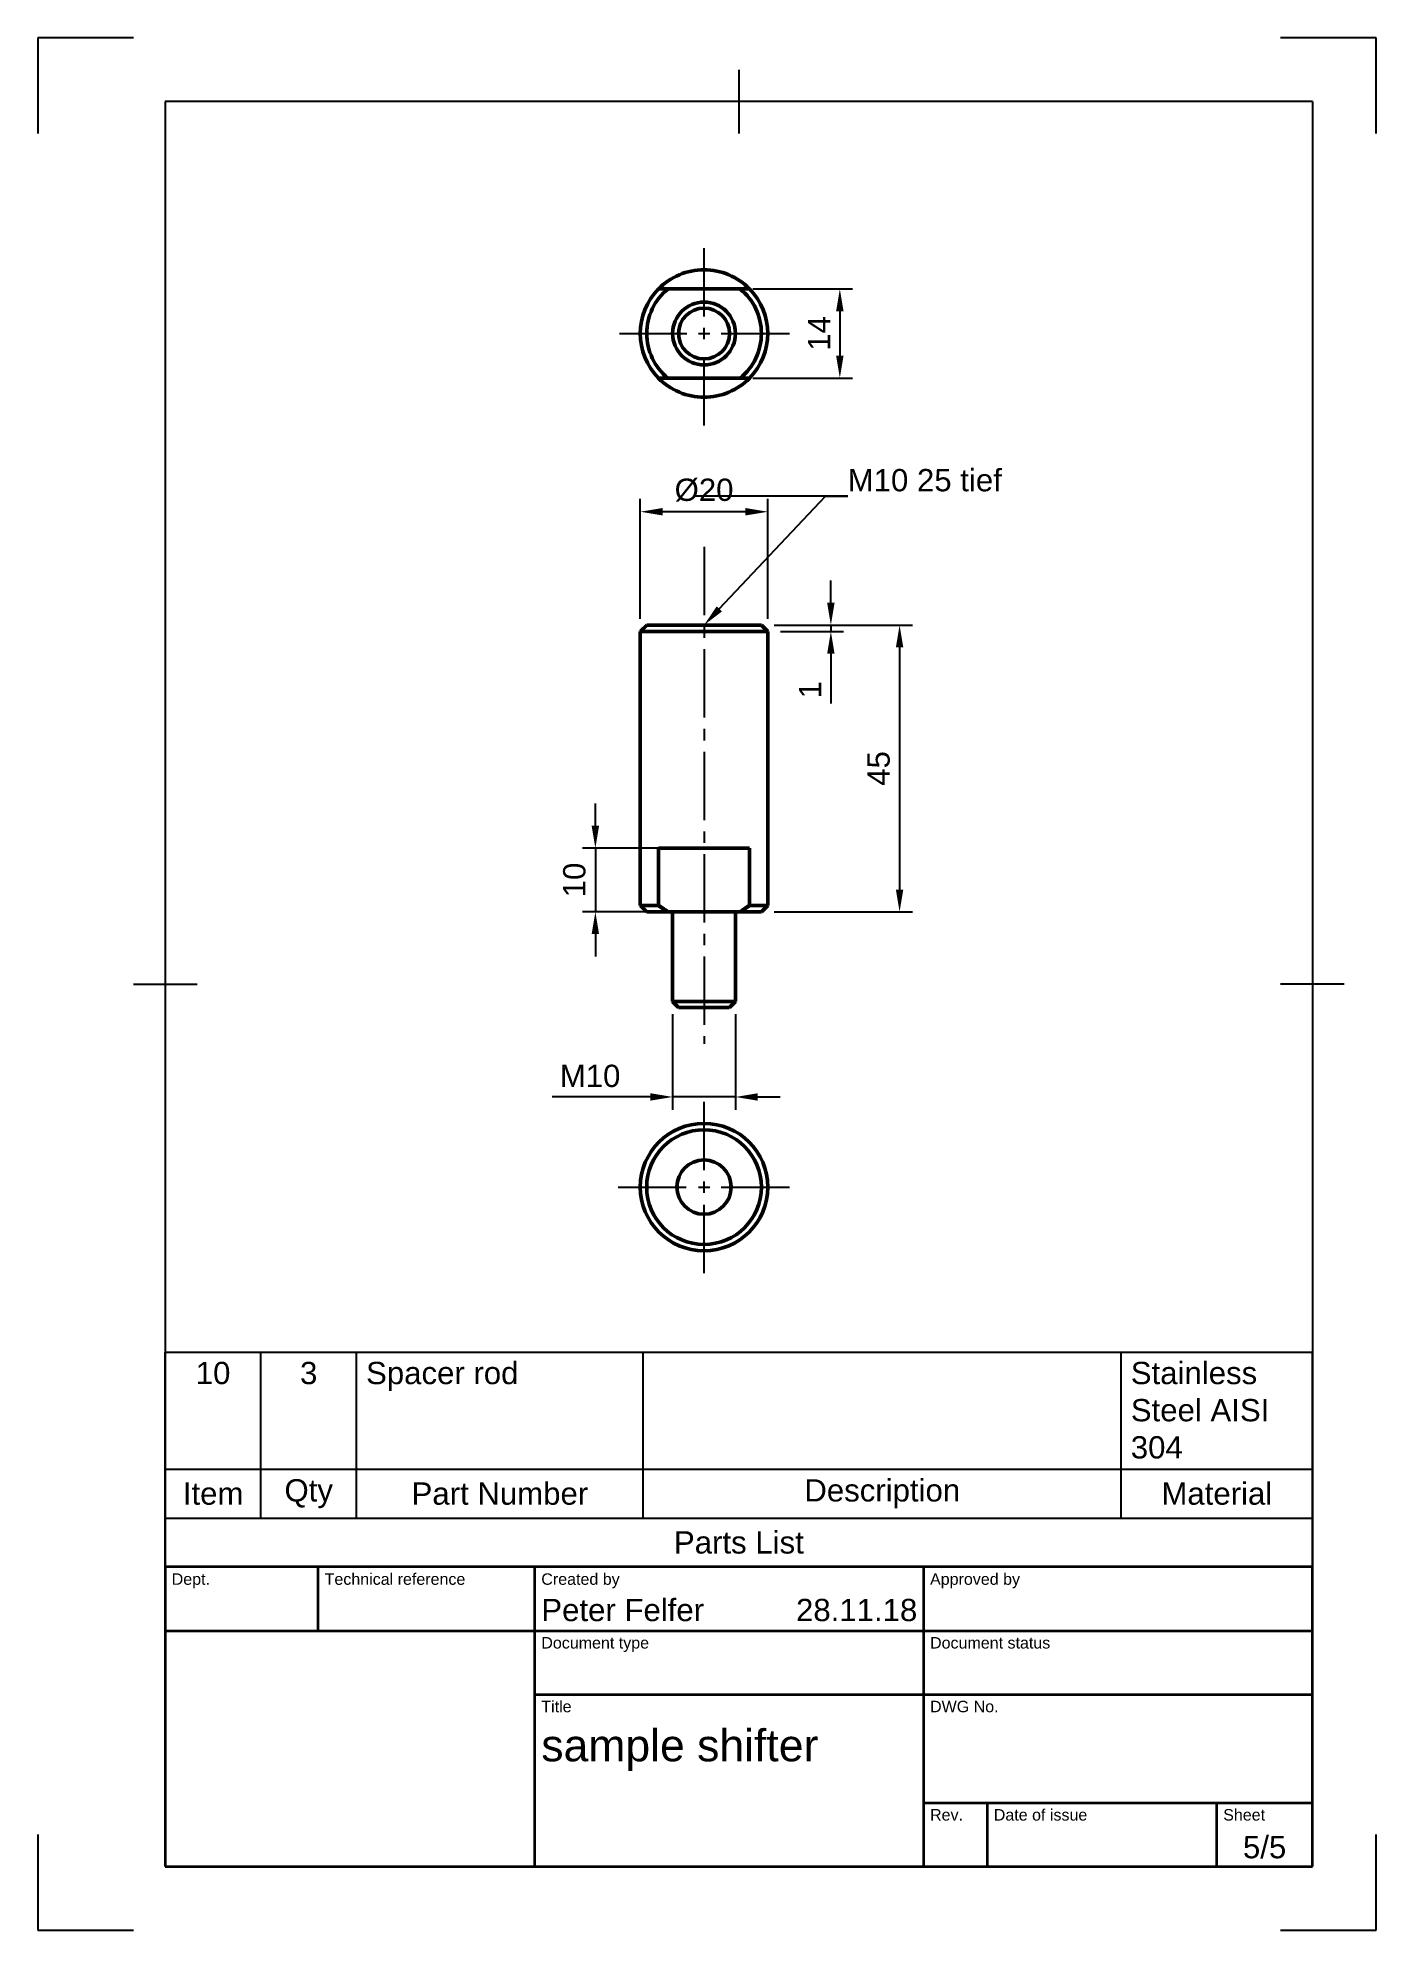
# Model space of a CAD drawing. Header units: millimetres. Extents: x 0 to 210, y 0 to 297.
import ezdxf
from ezdxf import colors
from ezdxf.entities.mleader import LeaderData, LeaderLine
from ezdxf.enums import TextEntityAlignment as Align
from ezdxf.math import Vec2, Vec3

# ---------------------------------------------------------------- set-up
doc = ezdxf.new("R2010")
doc.units = ezdxf.units.MM
doc.header["$LTSCALE"] = 0.75
doc.linetypes.add('CENTER2', pattern=[28.575, 19.05, -3.175, 3.175, -3.175])
for name, color, linetype, lineweight in [('Border', 7, 'Continuous', 25), ('FD_Dimensions', 7, 'Continuous', 25), ('Leaders', 7, 'Continuous', 25), ('Parts Lists', 7, 'Continuous', 25), ('Smart Centers', 7, 'CENTER2', 25), ('TitleBlock', 7, 'Continuous', 35), ('Visible', 7, 'Continuous', 50)]:
    doc.layers.add(name, color=color, linetype=linetype, lineweight=lineweight)
doc.styles.add('FusionTitle', font='')
doc.styles.get("Standard").update_dxf_attribs({"font": 'arial.ttf'})
doc.styles.get('FusionTitle').set_extended_font_data('Arial Unicode MS')
doc.dimstyles.new('Dim-ISO-25', dxfattribs={"dimtxt": 3.5, "dimasz": 3.5, "dimexe": 2, "dimexo": 2, "dimgap": 1.5, "dimtad": 1, "dimzin": 12, "dimdsep": 46, "dimtxsty": 'Standard', "dimcen": 0, "dimazin": 3, "dimtp": 0.1, "dimtm": 0.1, "dimtfac": 0.714, "dimtmove": 0, "dimatfit": 3, "dimfxl": 1, "dimtzin": 12, "dimarcsym": 0})

# ---------------------------------------------------------------- blocks, each defined once
blk = doc.blocks.new('ISO_TITLEBLOCK')
at = {"layer": 'TitleBlock'}
for p, q in [((0, 47), (-180, 47)), ((-180, 47), (-180, 0)), ((-156, 37), (-156, 47)), ((-122, 0), (-122, 47)), ((-61, 0), (-61, 47)), ((0, 0), (0, 47)), ((-180, 37), (0, 37)), ((-122, 27), (0, 27)), ((-61, 10), (0, 10)), ((-51, 0), (-51, 10)), ((-15, 0), (-15, 10)), ((-180, 0), (0, 0))]:
    blk.add_line(p, q, dxfattribs=at)
at = {"layer": 'TitleBlock', "style": 'FusionTitle'}
for s, p in [('Dept.', (-179, 46)), ('Technical reference', (-155, 46)), ('Created by', (-121, 46)), ('Approved by', (-60, 46)), ('Document type', (-121, 36)), ('Document status', (-60, 36)), ('Title', (-121, 26)), ('DWG No.', (-60, 26)), ('Rev.', (-60, 9)), ('Date of issue', (-50, 9)), ('Sheet', (-14, 9))]:
    blk.add_text(s, height=1.8, dxfattribs=at).set_placement(p, align=Align.TOP_LEFT)
for tag, p, height in [('DEPT', (-179, 38.5), 3.5), ('TECHNICAL_REFERENCE', (-155, 38.5), 3.5), ('CREATED_BY', (-121, 38.5), 3.5), ('APPROVED_BY', (-60, 38.5), 3.5), ('DOCUMENT_TYPE', (-121, 28.5), 3.5), ('DOCUMENT_STATUS', (-60, 28.5), 3.5), ('TITLE_1', (-121, 16.5), 5), ('TITLE_2', (-121, 9), 5), ('TITLE_3', (-121, 1.5), 5), ('DATE_OF_ISSUE', (-50, 1.5), 3.5)]:
    blk.add_attdef(tag, p, '', height=height, dxfattribs=at)
for tag, p in [('CREATED_DATE', (-62, 38.5)), ('APPROVED_DATE', (-1, 38.5))]:
    blk.add_attdef(tag, text='', height=3.5, dxfattribs=at).set_placement(p, align=Align.RIGHT)
for tag, height, p in [('DRAWING_NUMBER', 5, (-30.5, 16.6)), ('REV', 3.5, (-56, 3.1)), ('SHEET', 3.5, (-7.5, 3.1))]:
    blk.add_attdef(tag, text='', height=height, dxfattribs=at).set_placement(p, align=Align.MIDDLE)
blk = doc.blocks.new('ISO_A4(P)_SHEET')
at = {"layer": 'Border'}
for p, q in [((15, 297), (0, 297)), ((0, 297), (0, 282)), ((210, 297), (195, 297)), ((210, 282), (210, 297)), ((110, 292), (110, 282)), ((200, 287), (20, 287)), ((20, 287), (20, 10)), ((200, 287), (200, 10)), ((15, 148.5), (25, 148.5)), ((205, 148.5), (195, 148.5)), ((0, 15), (0, 0)), ((210, 0), (210, 15)), ((20, 10), (200, 10)), ((0, 0), (15, 0)), ((195, 0), (210, 0))]:
    blk.add_line(p, q, dxfattribs=at)
blk = doc.blocks.new('*U6')
at = {"layer": 'Smart Centers', "color": 0, "ltscale": 0.75, "transparency": 16777216}
blk.add_line((0, 34.776429), (0, -43.240941), dxfattribs=at)
blk = doc.blocks.new('*D16')
at = {"layer": 'Defpoints', "color": 0, "transparency": 16777216}
for p in [(94.536053, 222.621611), (94.536053, 203.825583), (114.536053, 203.825583)]:
    blk.add_point(p, dxfattribs=at)
at = {"layer": 'FD_Dimensions', "color": 0, "lineweight": -2, "transparency": 16777216}
for p, q in [((94.536053, 205.825583), (94.536053, 224.621611)), ((114.536053, 205.825583), (114.536053, 224.621611)), ((111.036053, 222.621611), (98.036053, 222.621611))]:
    blk.add_line(p, q, dxfattribs=at)
at = {"layer": 'FD_Dimensions', "color": 0, "transparency": 16777216}
for points in [[(98.036053, 223.204945), (98.036053, 222.038278), (94.536053, 222.621611)], [(111.036053, 223.204945), (111.036053, 222.038278), (114.536053, 222.621611)]]:
    blk.add_solid(points, dxfattribs=at)
at = {"layer": 'FD_Dimensions', "color": 0, "transparency": 16777216, "insert": (104.536053, 226.006502), "char_height": 3.5, "attachment_point": 5}
blk.add_mtext('%%C20', dxfattribs=at)
blk = doc.blocks.new('*D17')
at = {"layer": 'Defpoints', "color": 0, "transparency": 16777216}
for p in [(113.536053, 204.825583), (113.536053, 159.825583), (135.221389, 159.825583)]:
    blk.add_point(p, dxfattribs=at)
at = {"layer": 'FD_Dimensions', "color": 0, "lineweight": -2, "transparency": 16777216}
for p, q in [((115.536053, 204.825583), (137.221389, 204.825583)), ((135.221389, 201.325583), (135.221389, 163.325583)), ((115.536053, 159.825583), (137.221389, 159.825583))]:
    blk.add_line(p, q, dxfattribs=at)
at = {"layer": 'FD_Dimensions', "color": 0, "transparency": 16777216}
for points in [[(134.638056, 201.325583), (135.804722, 201.325583), (135.221389, 204.825583)], [(134.638056, 163.325583), (135.804722, 163.325583), (135.221389, 159.825583)]]:
    blk.add_solid(points, dxfattribs=at)
at = {"layer": 'FD_Dimensions', "color": 0, "transparency": 16777216, "insert": (131.941546, 182.325583), "char_height": 3.5, "attachment_point": 5, "rotation": 90}
blk.add_mtext('45', dxfattribs=at)
blk = doc.blocks.new('*D18')
at = {"layer": 'Defpoints', "color": 0, "transparency": 16777216}
for p in [(99.611053, 145.750583), (109.461053, 145.750583), (99.611053, 130.770549)]:
    blk.add_point(p, dxfattribs=at)
at = {"layer": 'FD_Dimensions', "color": 0, "lineweight": -2, "transparency": 16777216}
for p, q in [((99.611053, 143.750583), (99.611053, 128.770549)), ((109.461053, 143.750583), (109.461053, 128.770549)), ((96.111053, 130.770549), (80.696319, 130.770549)), ((109.461053, 130.770549), (99.611053, 130.770549)), ((112.961053, 130.770549), (116.461053, 130.770549))]:
    blk.add_line(p, q, dxfattribs=at)
at = {"layer": 'FD_Dimensions', "color": 0, "transparency": 16777216}
for points in [[(96.111053, 131.353882), (96.111053, 130.187216), (99.611053, 130.770549)], [(112.961053, 131.353882), (112.961053, 130.187216), (109.461053, 130.770549)]]:
    blk.add_solid(points, dxfattribs=at)
at = {"layer": 'FD_Dimensions', "color": 0, "transparency": 16777216, "insert": (86.653686, 134.057554), "char_height": 3.5, "attachment_point": 5}
blk.add_mtext('M10', dxfattribs=at)
blk = doc.blocks.new('*D19')
at = {"layer": 'Defpoints', "color": 0, "transparency": 16777216}
for p in [(113.536053, 204.825583), (114.536053, 203.825583), (124.435548, 203.825583)]:
    blk.add_point(p, dxfattribs=at)
at = {"layer": 'FD_Dimensions', "color": 0, "lineweight": -2, "transparency": 16777216}
for p, q in [((124.435548, 208.325583), (124.435548, 211.825583)), ((115.536053, 204.825583), (126.435548, 204.825583)), ((116.536053, 203.825583), (126.435548, 203.825583)), ((124.435548, 204.825583), (124.435548, 203.825583)), ((124.435548, 200.325583), (124.435548, 192.536361))]:
    blk.add_line(p, q, dxfattribs=at)
at = {"layer": 'FD_Dimensions', "color": 0, "transparency": 16777216}
for points in [[(123.852214, 208.325583), (125.018881, 208.325583), (124.435548, 204.825583)], [(123.852214, 200.325583), (125.018881, 200.325583), (124.435548, 203.825583)]]:
    blk.add_solid(points, dxfattribs=at)
at = {"layer": 'FD_Dimensions', "color": 0, "transparency": 16777216, "insert": (121.178385, 194.680972), "char_height": 3.5, "attachment_point": 5, "rotation": 90}
blk.add_mtext('1', dxfattribs=at)
blk = doc.blocks.new('*D20')
at = {"layer": 'Defpoints', "color": 0, "transparency": 16777216}
for p in [(111.677481, 169.825583), (87.483544, 159.825583), (98.879199, 159.825583)]:
    blk.add_point(p, dxfattribs=at)
at = {"layer": 'FD_Dimensions', "lineweight": -2, "transparency": 16777216}
for p, q in [((87.483544, 173.325583), (87.483544, 176.825583)), ((109.677481, 169.825583), (85.483544, 169.825583)), ((87.483544, 169.825583), (87.483544, 159.825583)), ((96.879199, 159.825583), (85.483544, 159.825583)), ((87.483544, 156.325583), (87.483544, 152.825583))]:
    blk.add_line(p, q, dxfattribs=at)
at = {"layer": 'FD_Dimensions', "transparency": 16777216}
for points in [[(86.900211, 173.325583), (88.066878, 173.325583), (87.483544, 169.825583)], [(86.900211, 156.325583), (88.066878, 156.325583), (87.483544, 159.825583)]]:
    blk.add_solid(points, dxfattribs=at)
at = {"layer": 'FD_Dimensions', "color": 0, "transparency": 16777216, "insert": (84.196539, 164.825583), "char_height": 3.5, "attachment_point": 5, "rotation": 90}
blk.add_mtext('10', dxfattribs=at)
blk = doc.blocks.new('*U12')
at = {"layer": 'Smart Centers', "color": 0, "ltscale": 0.75, "transparency": 16777216}
for p, q in [((0, 2.678906), (0, 13.5)), ((-13.5, 0), (-2.678906, 0)), ((2.678906, 0), (13.5, 0)), ((0, -13.5), (0, -2.678906))]:
    blk.add_line(p, q, dxfattribs=at)
at = {"layer": 'Smart Centers', "color": 0, "linetype": 'Continuous', "ltscale": 0.75, "transparency": 16777216}
for p, q in [((-0.892969, 0), (0.892969, 0)), ((0, -0.892969), (0, 0.892969))]:
    blk.add_line(p, q, dxfattribs=at)
blk = doc.blocks.new('*U13')
at = {"layer": 'Smart Centers', "color": 0, "ltscale": 0.75, "transparency": 16777216}
for p, q in [((0, 2.678906), (0, 13.877232)), ((-13.281223, 0), (-2.678906, 0)), ((2.678906, 0), (13.581966, 0)), ((0, -14.445584), (0, -2.678906))]:
    blk.add_line(p, q, dxfattribs=at)
at = {"layer": 'Smart Centers', "color": 0, "linetype": 'Continuous', "ltscale": 0.75, "transparency": 16777216}
for p, q in [((-0.892969, 0), (0.892969, 0)), ((0, -0.892969), (0, 0.892969))]:
    blk.add_line(p, q, dxfattribs=at)
blk = doc.blocks.new('*D21')
at = {"layer": 'Defpoints', "color": 0, "transparency": 16777216}
for p in [(110.192907, 257.596382), (110.192907, 243.596382), (125.842927, 243.596382)]:
    blk.add_point(p, dxfattribs=at)
at = {"layer": 'FD_Dimensions', "lineweight": -2, "transparency": 16777216}
for p, q in [((112.192907, 257.596382), (127.842927, 257.596382)), ((125.842927, 254.096382), (125.842927, 247.096382)), ((112.192907, 243.596382), (127.842927, 243.596382))]:
    blk.add_line(p, q, dxfattribs=at)
at = {"layer": 'FD_Dimensions', "transparency": 16777216}
for points in [[(125.259593, 254.096382), (126.42626, 254.096382), (125.842927, 257.596382)], [(125.259593, 247.096382), (126.42626, 247.096382), (125.842927, 243.596382)]]:
    blk.add_solid(points, dxfattribs=at)
at = {"layer": 'FD_Dimensions', "color": 0, "transparency": 16777216, "insert": (122.585764, 250.596382), "char_height": 3.5, "attachment_point": 5, "rotation": 90}
blk.add_mtext('14', dxfattribs=at)
blk = doc.blocks.new('*T15')
at = {"layer": 'Parts Lists', "color": 0, "linetype": 'ByBlock', "lineweight": -2, "transparency": 16777216}
for p, q in [((0, 33.695771), (180, 33.695771)), ((0, 0), (0, 33.695771)), ((15, 7.666667), (15, 33.695771)), ((30, 7.666667), (30, 33.695771)), ((75, 7.666667), (75, 33.695771)), ((150, 7.666667), (150, 33.695771)), ((180, 0), (180, 33.695771)), ((0, 15.333333), (180, 15.333333)), ((0, 7.666667), (180, 7.666667)), ((0, 0), (180, 0))]:
    blk.add_line(p, q, dxfattribs=at)
at = {"layer": 'Parts Lists', "color": 0, "transparency": 16777216, "char_height": 3.5}
for s, insert, width, attachment_point in [('10', (7.5, 32.195771), 12, 2), ('3', (22.5, 32.195771), 12, 2), ('Spacer rod', (31.5, 32.195771), 42, 1), ('Stainless Steel AISI 304', (151.5, 32.195771), 27, 1), ('Item', (7.5, 11.5), 12, 5), ('Qty', (22.5, 11.5), 12, 5), ('Part Number', (52.5, 11.5), 42, 5), ('Description', (112.5, 11.5), 72, 5), ('Material', (165, 11.5), 27, 5), ('Parts List', (90, 3.833333), 177, 5)]:
    blk.add_mtext(s, dxfattribs=dict(at, insert=insert, width=width, attachment_point=attachment_point))

msp = doc.modelspace()

# ---------------------------------------------------------------- linework, layer by layer
at = {"layer": 'Visible', "extrusion": (0, 1, 2.967e-13)}
for p, q in [((98.879, 257.596), (97.395, 257.596)), ((110.193, 257.596), (98.879, 257.596)), ((111.677, 257.596), (110.193, 257.596)), ((97.395, 243.596), (98.879, 243.596)), ((98.879, 243.596), (110.193, 243.596)), ((110.193, 243.596), (111.677, 243.596))]:
    msp.add_line(p, q, dxfattribs=at)
at = {"layer": 'Visible'}
for p, q in [((95.536, 204.826), (94.536, 203.826)), ((114.536, 203.826), (94.536, 203.826)), ((94.536, 160.826), (94.536, 203.826)), ((95.536, 204.826), (113.536, 204.826)), ((113.536, 204.826), (114.536, 203.826)), ((114.536, 160.826), (114.536, 203.826)), ((97.395, 160.826), (97.395, 169.826)), ((111.677, 169.826), (97.395, 169.826)), ((111.677, 169.826), (111.677, 160.826)), ((95.536, 159.826), (94.536, 160.826)), ((94.536, 160.826), (97.395, 160.826)), ((111.677, 160.826), (114.536, 160.826)), ((113.536, 159.826), (114.536, 160.826)), ((98.879, 159.826), (95.536, 159.826)), ((110.193, 159.826), (98.879, 159.826)), ((99.611, 145.751), (99.611, 159.826)), ((109.461, 145.751), (109.461, 159.826)), ((113.536, 159.826), (110.193, 159.826)), ((99.611, 145.751), (109.461, 145.751)), ((100.536, 144.826), (99.611, 145.751)), ((108.536, 144.826), (109.461, 145.751)), ((108.536, 144.826), (100.536, 144.826))]:
    msp.add_line(p, q, dxfattribs=at)
at = {"layer": 'Visible', "extrusion": (-1e-16, 0, -1)}
for radius in [4.925, 4]:
    msp.add_circle((-104.536, 250.596), radius, dxfattribs=at)
at = {"layer": 'Visible'}
msp.add_circle((104.536, 116.619), 10, dxfattribs=at)
at = {"layer": 'Visible', "extrusion": (0, 0, -1)}
for radius in [9, 4.263]:
    msp.add_circle((-104.536, 116.619), radius, dxfattribs=at)
at = {"layer": 'Visible', "extrusion": (-1e-16, 0, -1)}
for radius, start, end in [(10, 44.427, 135.573), (9, 308.94244, 51.05756), (9, 128.94244, 231.05756), (10, 224.427, 315.573)]:
    msp.add_arc((-104.536, 250.596), radius, start, end, dxfattribs=at)
at = {"layer": 'Visible'}
for start, end in [(135.573, 224.427), (315.573, 44.427)]:
    msp.add_arc((104.536, 250.596), 10, start, end, dxfattribs=at)
for points in [[(98.879, 159.826), (98.176, 160.268), (97.395, 160.826)], [(111.677, 160.826), (110.896, 160.268), (110.193, 159.826)]]:
    msp.add_rational_spline(points, [1, 1.00306662569, 1], degree=2, dxfattribs=at)

# ---------------------------------------------------------------- block references
msp.add_blockref('*T15', (20, 57))
at = {"layer": 'Border'}
msp.add_blockref('ISO_A4(P)_SHEET', (0, 0), dxfattribs=at)
at = {"layer": 'Smart Centers', "ltscale": 0.75}
for name, p in [('*U13', (104.536, 250.596)), ('*U6', (104.536, 182.326)), ('*U12', (104.536, 116.619))]:
    msp.add_blockref(name, p, dxfattribs=at)
at = {"layer": 'TitleBlock'}
msp.add_blockref('ISO_TITLEBLOCK', (200, 10), dxfattribs=at).add_auto_attribs({'CREATED_DATE': '28.11.18', 'SHEET': '5/5', 'TITLE_1': 'sample shifter', 'CREATED_BY': 'Peter Felfer'})

# ---------------------------------------------------------------- dimensions: what is measured, and where the dimension line sits
at = {"layer": 'FD_Dimensions'}
for base, p1, p2, angle, override, picture, middle in [((125.843, 243.596), (110.193, 257.596), (110.193, 243.596), 270, {"dimlfac": 1, "dimclrd": 256, "dimclre": 256}, '*D21', (122.586, 250.596)), ((124.436, 203.826), (113.536, 204.826), (114.536, 203.826), 270, {"dimlfac": 1}, '*D19', (121.178, 194.681)), ((135.221, 159.826), (113.536, 204.826), (113.536, 159.826), 90, {"dimlfac": 1}, '*D17', (131.942, 182.326)), ((87.484, 159.826), (111.677, 169.826), (98.879, 159.826), 270, {"dimlfac": 1, "dimclrd": 256, "dimclre": 256}, '*D20', (84.197, 164.826))]:
    dim = msp.add_linear_dim(base=base, p1=p1, p2=p2, angle=angle, dimstyle='Dim-ISO-25', override=override, dxfattribs=at)
    dim.commit()
    dim.dimension.update_dxf_attribs({"geometry": picture, "text_midpoint": middle})
for base, p1, p2, text, picture, middle in [((94.536, 222.622), (114.536, 203.826), (94.536, 203.826), '%%C<>', '*D16', (104.536, 226.007)), ((99.611, 130.771), (109.461, 145.751), (99.611, 145.751), 'M10', '*D18', (86.654, 134.058))]:
    dim = msp.add_linear_dim(base=base, p1=p1, p2=p2, angle=180, text=text, dimstyle='Dim-ISO-25', override={"dimlfac": 1}, dxfattribs=at)
    dim.commit()
    dim.dimension.update_dxf_attribs({"geometry": picture, "text_midpoint": middle})

# ---------------------------------------------------------------- leaders
at = {"layer": 'Leaders'}
ml = msp.add_multileader_mtext('Standard', dxfattribs=at)
ml.set_content('M10 25 tief', color=256)
ml.set_leader_properties()
ml.build(insert=Vec2(0, 0))
ml.multileader.update_dxf_attribs({"text_left_attachment_type": 5, "text_right_attachment_type": 5, "dogleg_length": 3.5, "arrow_head_size": 3.5})
ctx = ml.context
ctx.base_point, ctx.char_height, ctx.arrow_head_size, ctx.landing_gap_size, ctx.plane_origin = Vec3(127.079, 225.067), 3.5, 3.5, 0, Vec3(79.005, 222.594)
ctx.left_attachment, ctx.right_attachment = 5, 5
notes = []
notes.append((ctx, [(0, (1, 1, 0), (123.579, 225.067), (1, 0), 3.5, [(0, [(104.536, 204.826)], 0, [])])]))
ctx.mtext.insert, ctx.mtext.flow_direction = Vec3(127.079, 229.327), 5
for ctx, leaders in notes:
    for number, flags, end, landing, length, lines in leaders:
        leader = LeaderData()
        leader.index, (leader.has_last_leader_line, leader.has_dogleg_vector, leader.attachment_direction) = number, flags
        leader.last_leader_point, leader.dogleg_vector, leader.dogleg_length = Vec3(end), Vec3(landing), length
        for number, points, colour, breaks in lines:
            line = LeaderLine()
            line.index, line.vertices, line.color, line.breaks = number, Vec3.list(points), colors.encode_raw_color(colour), breaks
            leader.lines.append(line)
        ctx.leaders.append(leader)

doc.saveas('drawing.dxf')
